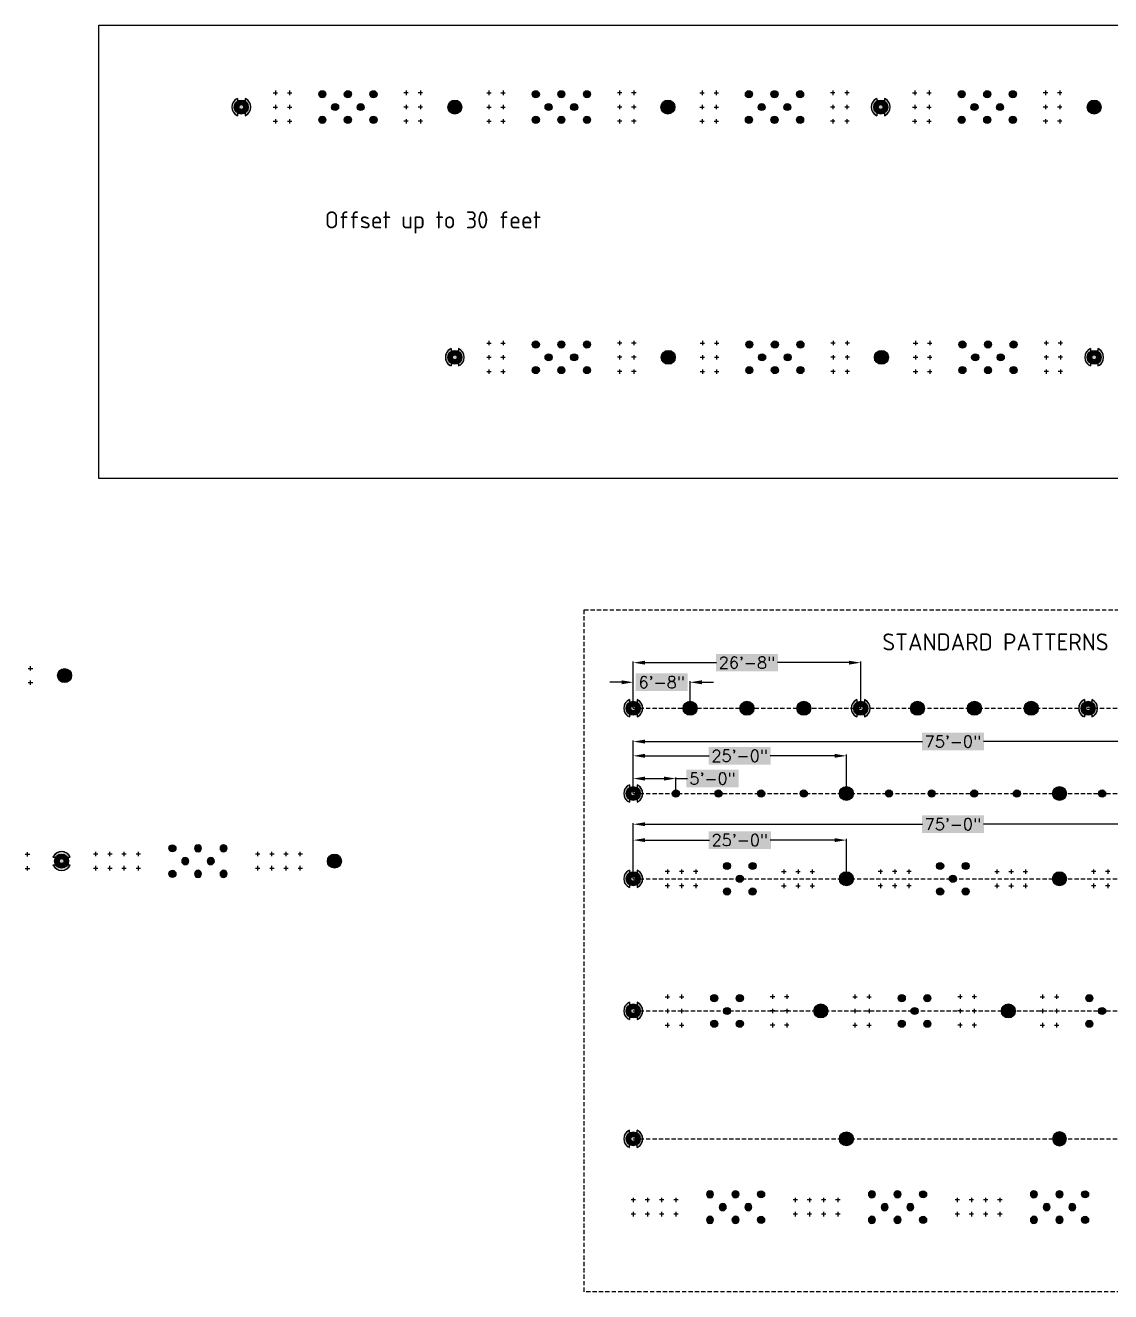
# Model space of a CAD drawing. Header units: feet. Extents: x -132 to 1786, y -308 to 228.
# Drawn here: x 76.4 to 203.7, y -307.9 to -159.4 of the extents above; entities that cross this region are included whole.
import ezdxf

# ---------------------------------------------------------------- set-up
doc = ezdxf.new("R2010")
doc.units = ezdxf.units.FT
doc.header["$MEASUREMENT"] = 0
doc.linetypes.add('DASHED', pattern=[0.75, 0.5, -0.25])
for name, color, linetype in [('Dim 1', 5, 'Continuous'), ('Product (Colored)', 250, 'Continuous'), ('Product (Red Only)', 1, 'Continuous')]:
    doc.layers.add(name, color=color, linetype=linetype)
doc.styles.add('ISO3098B', font='ISO3098B.SHX', dxfattribs={"height": 2})
doc.styles.add('Roman', font='romans')
doc.dimstyles.new('new style', dxfattribs={"dimscale": 2.75, "dimtxt": 0.5, "dimasz": 0.5, "dimexe": 0.05, "dimexo": 0.01, "dimgap": 0.05, "dimtad": 0, "dimdec": 0, "dimlfac": 12, "dimzin": 9, "dimdsep": 46, "dimlunit": 3, "dimtxsty": 'Roman', "dimcen": 0.09, "dimclrd": 5, "dimclre": 5, "dimclrt": 5, "dimadec": 0, "dimazin": 0, "dimtfac": 1, "dimtdec": 0, "dimtofl": 0, "dimtmove": 0, "dimatfit": 3, "dimfxl": 2.55, "dimtfill": 2, "dimtfillclr": 7, "dimtolj": 1, "dimtzin": 0, "dimlwd": -1, "dimlwe": -1, "dimarcsym": 0})

# ---------------------------------------------------------------- blocks, each defined once
blk = doc.blocks.new('12m GEPS')
at = {"layer": 'Product (Red Only)', "true_color": 0x000000}
h = blk.add_hatch(color=18, dxfattribs=at)
h.dxf.hatch_style = 1
h.paths.add_polyline_path([(-0.088, 0, 1), (0.088, 0, 1)])
h.paths.add_polyline_path([(0.135, 0.31), (0.135, 0.257), (0.135, 0.21, -0.255267), (0.25, 0, -0.255267), (0.135, -0.21), (0.135, -0.31, 0.654654)])
h.paths.add_polyline_path([(-0.135, 0.31, 0.654654), (-0.135, -0.31), (-0.135, -0.257), (-0.135, -0.21, -0.255267), (-0.25, 0, -0.255267), (-0.135, 0.21)])
at = {"layer": 'Product (Red Only)', "true_color": 0xf8991e}
h = blk.add_hatch(color=30, dxfattribs=at)
h.dxf.hatch_style = 1
edge = h.paths.add_edge_path()
edge.add_arc((0, 0), 0.0878, 0, 360)
edge = h.paths.add_edge_path()
edge.add_arc((0, 0), 0.25, 0, 180)
edge.add_arc((0, 0), 0.25, 180, 360)
at = {"layer": 'Product (Red Only)', "color": 18, "true_color": 0x000000}
for p, q in [((-0.135, 0.31), (-0.135, 0.21)), ((0.135, 0.31), (0.135, 0.257)), ((0.135, 0.31), (0.135, 0.21)), ((-0.135, -0.21), (-0.135, -0.31)), ((-0.135, -0.257), (-0.135, -0.31)), ((0.135, -0.21), (0.135, -0.31)), ((0.135, -0.257), (0.135, -0.31))]:
    blk.add_line(p, q, dxfattribs=at)
for radius in [0.25, 0.0878]:
    blk.add_circle((0, 0), radius, dxfattribs=at)
for start, end in [(113.5782, 246.4218), (121.3323, 238.6677), (293.5782, 66.4218), (301.3323, 58.6677)]:
    blk.add_arc((0, 0), 0.338, start, end, dxfattribs=at)
blk = doc.blocks.new('40 FOOT GEPS')
at = {"layer": 'Product (Red Only)', "color": 18, "true_color": 0x000000}
blk.add_circle((0, 0), 0.25, dxfattribs=at)
blk.add_blockref('12m GEPS', (0, 0), dxfattribs=at)
blk = doc.blocks.new('20 FOOT GEPS')
at = {"layer": 'Product (Red Only)'}
h = blk.add_hatch(color=3, dxfattribs=at)
h.dxf.hatch_style = 1
h.paths.add_polyline_path([(0.51, 0.65, 0.345381), (-0.51, 0.65), (0, 0.14)])
h.paths.add_polyline_path([(0.65, 0.51), (0.14, 0), (0.65, -0.51, 0.167827), (0.82, 0, 0.167827)])
h.paths.add_polyline_path([(0, -0.14), (-0.51, -0.65, 0.345381), (0.51, -0.65)])
h.paths.add_polyline_path([(-0.65, 0.51, 0.167827), (-0.82, 0, 0.167827), (-0.65, -0.51), (-0.14, 0)])
at = {"layer": 'Product (Red Only)', "true_color": 0x000000}
h = blk.add_hatch(color=18, dxfattribs=at)
h.dxf.hatch_style = 1
h.paths.add_polyline_path([(0.65, 0.51, 0.060218), (0.51, 0.65), (0, 0.14), (-0.51, 0.65, 0.060218), (-0.65, 0.51), (-0.14, 0), (-0.65, -0.51, 0.060218), (-0.51, -0.65), (0, -0.14), (0.51, -0.65, 0.060218), (0.65, -0.51), (0.14, 0)])
at = {"layer": 'Product (Red Only)', "color": 18, "true_color": 0x000000}
for p, q in [((-0.14, 0), (-0.65, 0.51)), ((0, 0.14), (-0.51, 0.65)), ((0, 0.14), (0.51, 0.65)), ((0.14, 0), (0.65, 0.51)), ((0.14, 0), (0.65, -0.51)), ((-0.14, 0), (-0.65, -0.51)), ((0, -0.14), (-0.51, -0.65)), ((0, -0.14), (0.51, -0.65))]:
    blk.add_line(p, q, dxfattribs=at)
blk.add_circle((0, 0), 0.82, dxfattribs=at)
blk = doc.blocks.new('3 m GEPS')
at = {"layer": 'Product (Red Only)', "true_color": 0xa1e7fc}
h = blk.add_hatch(color=141, dxfattribs=at)
h.dxf.hatch_style = 1
edge = h.paths.add_edge_path(flags=16)
edge.add_arc((0, 0), 0.0458, 0, 360)
edge = h.paths.add_edge_path()
edge.add_arc((0, 0), 0.125, 180, 360)
edge.add_arc((0, 0), 0.125, 0, 180)
at = {"layer": 'Product (Red Only)', "true_color": 0x000000}
h = blk.add_hatch(color=18, dxfattribs=at)
h.dxf.hatch_style = 1
edge = h.paths.add_edge_path()
edge.add_arc((0, 0), 0.0458, 0, 360)
at = {"layer": 'Product (Red Only)', "color": 18, "true_color": 0x000000}
for radius in [0.125, 0.0456]:
    blk.add_circle((0, 0), radius, dxfattribs=at)
blk = doc.blocks.new('1.5m GEPS')
at = {"layer": 'Product (Red Only)'}
h = blk.add_hatch(color=1, dxfattribs=at)
h.dxf.hatch_style = 1
h.paths.add_polyline_path([(-0.125, 0, 1), (0.125, 0, 1)])
at = {"layer": 'Product (Red Only)', "color": 18, "true_color": 0x000000}
blk.add_circle((0, 0), 0.125, dxfattribs=at)
blk = doc.blocks.new('Purple BSTR')
at = {"layer": 'Product (Colored)', "transparency": 33554687}
h = blk.add_hatch(color=200, dxfattribs=at)
h.dxf.hatch_style = 1
edge = h.paths.add_edge_path()
edge.add_arc((0, 0), 0.025, 0, 360)
at = {"layer": 'Product (Colored)', "color": 200}
for p, q in [((-0.025, 0), (-0.077, 0)), ((0.025, 0), (-0.025, 0)), ((0, 0.077), (0, 0.025)), ((0, 0.025), (0, -0.025)), ((0.077, 0), (0.025, 0)), ((0, -0.025), (0, -0.077))]:
    blk.add_line(p, q, dxfattribs=at)
blk = doc.blocks.new('BSTR Single')
at = {"transparency": 33554687}
h = blk.add_hatch(color=256, dxfattribs=at)
h.dxf.hatch_style = 1
edge = h.paths.add_edge_path()
edge.add_arc((0, 0), 0.025, 0, 360)
for p, q in [((-0.025, 0), (-0.077, 0)), ((0, 0.077), (0, 0.025)), ((0.077, 0), (0.025, 0)), ((0, -0.025), (0, -0.077))]:
    blk.add_line(p, q)
blk.add_blockref('Purple BSTR', (0, 0))
blk = doc.blocks.new('*U82')
at = {"layer": 'Product (Red Only)'}
for p in [(0, 0.25), (0.5, 0.25), (1, 0.25), (1.5, 0.25), (0, -0.25), (0.5, -0.25), (1, -0.25), (1.5, -0.25)]:
    blk.add_blockref('BSTR Single', p, dxfattribs=at)
blk = doc.blocks.new('*U83')
at = {"layer": 'Product (Red Only)'}
for p in [(0, 0.25), (0.5, 0.25), (1, 0.25), (1.5, 0.25), (0, -0.25), (0.5, -0.25), (1, -0.25), (1.5, -0.25)]:
    blk.add_blockref('BSTR Single', p, dxfattribs=at)
blk = doc.blocks.new('*U84')
at = {"layer": 'Product (Red Only)'}
for p in [(0, 0.25), (0.5, 0.25), (1, 0.25), (1.5, 0.25), (0, -0.25), (0.5, -0.25), (1, -0.25), (1.5, -0.25)]:
    blk.add_blockref('BSTR Single', p, dxfattribs=at)
blk = doc.blocks.new('*D114')
at = {"layer": 'Defpoints', "color": 0, "linetype": 'Continuous', "lineweight": 25, "transparency": 16777216}
for p in [(174.42, -234.14), (147.74, -239.49), (174.42, -239.49)]:
    blk.add_point(p, dxfattribs=at)
at = {"layer": 'Dim 1', "color": 5, "transparency": 16777216}
for p, q in [((147.74, -239.47), (147.74, -234)), ((149.12, -234.14), (157.51, -234.14)), ((173.05, -234.14), (164.66, -234.14)), ((174.42, -239.47), (174.42, -234))]:
    blk.add_line(p, q, dxfattribs=at)
at = {"layer": 'Dim 1', "color": 5, "linetype": 'Continuous', "lineweight": 25, "transparency": 16777216}
for points in [[(149.12, -233.91), (149.12, -234.37), (147.74, -234.14)], [(173.05, -233.91), (173.05, -234.37), (174.42, -234.14)]]:
    blk.add_solid(points, dxfattribs=at)
at = {"layer": 'Dim 1', "color": 5, "linetype": 'Continuous', "lineweight": 25, "transparency": 16777216, "insert": (161.08, -234.14), "char_height": 1.375, "attachment_point": 5, "style": 'Roman', "bg_fill": 1, "box_fill_scale": 1.25, "bg_fill_color": 7, "bg_fill_true_color": 16777215, "bg_fill_transparency": 0}
blk.add_mtext('\\A1;26\'-8"', dxfattribs=at)
blk = doc.blocks.new('*D115')
at = {"layer": 'Defpoints', "color": 0, "linetype": 'Continuous', "lineweight": 25, "transparency": 16777216}
for p in [(154.41, -236.44), (147.74, -239.49), (154.41, -239.49)]:
    blk.add_point(p, dxfattribs=at)
at = {"layer": 'Dim 1', "color": 5, "transparency": 16777216}
for p, q in [((146.37, -236.44), (144.99, -236.44)), ((147.74, -239.47), (147.74, -236.3)), ((154.41, -239.47), (154.41, -236.3)), ((155.79, -236.44), (157.16, -236.44))]:
    blk.add_line(p, q, dxfattribs=at)
at = {"layer": 'Dim 1', "color": 5, "linetype": 'Continuous', "lineweight": 25, "transparency": 16777216}
for points in [[(146.37, -236.21), (146.37, -236.67), (147.74, -236.44)], [(155.79, -236.21), (155.79, -236.67), (154.41, -236.44)]]:
    blk.add_solid(points, dxfattribs=at)
at = {"layer": 'Dim 1', "color": 5, "linetype": 'Continuous', "lineweight": 25, "transparency": 16777216, "insert": (151.08, -236.44), "char_height": 1.375, "attachment_point": 5, "style": 'Roman', "bg_fill": 1, "box_fill_scale": 1.25, "bg_fill_color": 7, "bg_fill_true_color": 16777215, "bg_fill_transparency": 0}
blk.add_mtext('\\A1;6\'-8"', dxfattribs=at)
blk = doc.blocks.new('*D116')
at = {"layer": 'Defpoints', "color": 0, "linetype": 'Continuous', "lineweight": 25, "transparency": 16777216}
for p in [(172.74, -245.07), (147.74, -249.49), (172.74, -249.49)]:
    blk.add_point(p, dxfattribs=at)
at = {"layer": 'Dim 1', "color": 5, "transparency": 16777216}
for p, q in [((147.74, -249.47), (147.74, -244.93)), ((149.12, -245.07), (156.64, -245.07)), ((171.37, -245.07), (163.79, -245.07)), ((172.74, -249.47), (172.74, -244.93))]:
    blk.add_line(p, q, dxfattribs=at)
at = {"layer": 'Dim 1', "color": 5, "linetype": 'Continuous', "lineweight": 25, "transparency": 16777216}
for points in [[(149.12, -244.84), (149.12, -245.3), (147.74, -245.07)], [(171.37, -244.84), (171.37, -245.3), (172.74, -245.07)]]:
    blk.add_solid(points, dxfattribs=at)
at = {"layer": 'Dim 1', "color": 5, "linetype": 'Continuous', "lineweight": 25, "transparency": 16777216, "insert": (160.22, -245.07), "char_height": 1.375, "attachment_point": 5, "style": 'Roman', "bg_fill": 1, "box_fill_scale": 1.25, "bg_fill_color": 7, "bg_fill_true_color": 16777215, "bg_fill_transparency": 0}
blk.add_mtext('\\A1;25\'-0"', dxfattribs=at)
blk = doc.blocks.new('*D117')
at = {"layer": 'Defpoints', "color": 0, "linetype": 'Continuous', "lineweight": 25, "transparency": 16777216}
for p in [(152.74, -247.74), (147.74, -249.49), (152.74, -249.49)]:
    blk.add_point(p, dxfattribs=at)
at = {"layer": 'Dim 1', "color": 5, "transparency": 16777216}
for p, q in [((147.74, -249.47), (147.74, -247.61)), ((149.12, -247.74), (151.37, -247.74)), ((152.74, -249.47), (152.74, -247.61)), ((152.74, -247.74), (154.12, -247.74))]:
    blk.add_line(p, q, dxfattribs=at)
at = {"layer": 'Dim 1', "color": 5, "linetype": 'Continuous', "lineweight": 25, "transparency": 16777216}
for points in [[(149.12, -247.51), (149.12, -247.97), (147.74, -247.74)], [(151.37, -247.51), (151.37, -247.97), (152.74, -247.74)]]:
    blk.add_solid(points, dxfattribs=at)
at = {"layer": 'Dim 1', "color": 5, "linetype": 'Continuous', "lineweight": 25, "transparency": 16777216, "insert": (157.04, -247.74), "char_height": 1.375, "attachment_point": 5, "style": 'Roman', "bg_fill": 1, "box_fill_scale": 1.25, "bg_fill_color": 7, "bg_fill_true_color": 16777215, "bg_fill_transparency": 0}
blk.add_mtext('\\A1;5\'-0"', dxfattribs=at)
blk = doc.blocks.new('*D118')
at = {"layer": 'Defpoints', "color": 0, "linetype": 'Continuous', "lineweight": 25, "transparency": 16777216}
for p in [(222.74, -243.4), (147.74, -249.49), (222.74, -249.49)]:
    blk.add_point(p, dxfattribs=at)
at = {"layer": 'Dim 1', "color": 5, "transparency": 16777216}
for p, q in [((147.74, -249.47), (147.74, -243.26)), ((149.12, -243.4), (181.67, -243.4)), ((221.37, -243.4), (188.82, -243.4)), ((222.74, -249.47), (222.74, -243.26))]:
    blk.add_line(p, q, dxfattribs=at)
at = {"layer": 'Dim 1', "color": 5, "linetype": 'Continuous', "lineweight": 25, "transparency": 16777216}
for points in [[(149.12, -243.17), (149.12, -243.63), (147.74, -243.4)], [(221.37, -243.17), (221.37, -243.63), (222.74, -243.4)]]:
    blk.add_solid(points, dxfattribs=at)
at = {"layer": 'Dim 1', "color": 5, "linetype": 'Continuous', "lineweight": 25, "transparency": 16777216, "insert": (185.24, -243.4), "char_height": 1.375, "attachment_point": 5, "style": 'Roman', "bg_fill": 1, "box_fill_scale": 1.25, "bg_fill_color": 7, "bg_fill_true_color": 16777215, "bg_fill_transparency": 0}
blk.add_mtext('\\A1;75\'-0"', dxfattribs=at)
blk = doc.blocks.new('*D119')
at = {"layer": 'Defpoints', "color": 0, "linetype": 'Continuous', "lineweight": 25, "transparency": 16777216}
for p in [(222.74, -253.1), (147.74, -259.49), (222.74, -259.49)]:
    blk.add_point(p, dxfattribs=at)
at = {"layer": 'Dim 1', "color": 5, "transparency": 16777216}
for p, q in [((147.74, -259.47), (147.74, -252.96)), ((149.12, -253.1), (181.67, -253.1)), ((221.37, -253.1), (188.82, -253.1)), ((222.74, -259.47), (222.74, -252.96))]:
    blk.add_line(p, q, dxfattribs=at)
at = {"layer": 'Dim 1', "color": 5, "linetype": 'Continuous', "lineweight": 25, "transparency": 16777216}
for points in [[(149.12, -252.87), (149.12, -253.32), (147.74, -253.1)], [(221.37, -252.87), (221.37, -253.32), (222.74, -253.1)]]:
    blk.add_solid(points, dxfattribs=at)
at = {"layer": 'Dim 1', "color": 5, "linetype": 'Continuous', "lineweight": 25, "transparency": 16777216, "insert": (185.24, -253.1), "char_height": 1.375, "attachment_point": 5, "style": 'Roman', "bg_fill": 1, "box_fill_scale": 1.25, "bg_fill_color": 7, "bg_fill_true_color": 16777215, "bg_fill_transparency": 0}
blk.add_mtext('\\A1;75\'-0"', dxfattribs=at)
blk = doc.blocks.new('*D120')
at = {"layer": 'Defpoints', "color": 0, "linetype": 'Continuous', "lineweight": 25, "transparency": 16777216}
for p in [(172.74, -254.96), (147.74, -259.49), (172.74, -259.49)]:
    blk.add_point(p, dxfattribs=at)
at = {"layer": 'Dim 1', "color": 5, "transparency": 16777216}
for p, q in [((147.74, -259.47), (147.74, -254.83)), ((149.12, -254.96), (156.67, -254.96)), ((171.37, -254.96), (163.82, -254.96)), ((172.74, -259.47), (172.74, -254.83))]:
    blk.add_line(p, q, dxfattribs=at)
at = {"layer": 'Dim 1', "color": 5, "linetype": 'Continuous', "lineweight": 25, "transparency": 16777216}
for points in [[(149.12, -254.73), (149.12, -255.19), (147.74, -254.96)], [(171.37, -254.73), (171.37, -255.19), (172.74, -254.96)]]:
    blk.add_solid(points, dxfattribs=at)
at = {"layer": 'Dim 1', "color": 5, "linetype": 'Continuous', "lineweight": 25, "transparency": 16777216, "insert": (160.24, -254.96), "char_height": 1.375, "attachment_point": 5, "style": 'Roman', "bg_fill": 1, "box_fill_scale": 1.25, "bg_fill_color": 7, "bg_fill_true_color": 16777215, "bg_fill_transparency": 0}
blk.add_mtext('\\A1;25\'-0"', dxfattribs=at)

msp = doc.modelspace()

# ---------------------------------------------------------------- linework, layer by layer
at = {"color": 1, "linetype": 'DASHED'}
for p, q in [((147.742, -239.493), (243.265, -239.493)), ((147.742, -249.493), (243.265, -249.493)), ((147.742, -259.493), (243.265, -259.493)), ((147.742, -275.006), (243.265, -275.006)), ((147.742, -290.016), (243.265, -290.016))]:
    msp.add_line(p, q, dxfattribs=at)
at = {"lineweight": 25}
msp.add_lwpolyline([(85.041, -159.359), (296.513, -159.359), (296.513, -212.529), (85.041, -212.529)], close=True, dxfattribs=at)
at = {"layer": 'Product (Red Only)', "color": 18, "linetype": 'DASHED', "true_color": 0x000000}
msp.add_lwpolyline([(141.983, -227.953), (250.715, -227.953), (250.715, -307.944), (141.983, -307.944)], close=True, dxfattribs=at)

# ---------------------------------------------------------------- block references
at = {"color": 18, "true_color": 0x000000, "xscale": 3.333333333333417, "yscale": 3.333333333333417, "zscale": 3.333333333333417}
for name, p in [('3 m GEPS', (152.742, -249.493)), ('3 m GEPS', (157.742, -249.493)), ('3 m GEPS', (162.742, -249.493)), ('3 m GEPS', (167.742, -249.493)), ('3 m GEPS', (177.742, -249.493)), ('3 m GEPS', (182.742, -249.493)), ('3 m GEPS', (187.742, -249.493)), ('3 m GEPS', (192.742, -249.493)), ('3 m GEPS', (202.742, -249.493)), ('1.5m GEPS', (158.742, -257.993)), ('1.5m GEPS', (161.742, -257.993)), ('1.5m GEPS', (183.742, -257.993)), ('1.5m GEPS', (186.742, -257.993)), ('3 m GEPS', (160.242, -259.493)), ('3 m GEPS', (185.242, -259.493)), ('1.5m GEPS', (158.742, -260.993)), ('1.5m GEPS', (161.742, -260.993)), ('1.5m GEPS', (183.742, -260.993)), ('1.5m GEPS', (186.742, -260.993)), ('1.5m GEPS', (157.242, -273.506)), ('1.5m GEPS', (160.242, -273.506)), ('1.5m GEPS', (179.242, -273.506)), ('1.5m GEPS', (182.242, -273.506)), ('1.5m GEPS', (201.242, -273.506)), ('3 m GEPS', (158.742, -275.006)), ('3 m GEPS', (180.742, -275.006)), ('3 m GEPS', (202.742, -275.006)), ('1.5m GEPS', (157.242, -276.506)), ('1.5m GEPS', (160.242, -276.506)), ('1.5m GEPS', (179.242, -276.506)), ('1.5m GEPS', (182.242, -276.506)), ('1.5m GEPS', (201.242, -276.506)), ('1.5m GEPS', (162.742, -296.516)), ('1.5m GEPS', (181.742, -296.516)), ('1.5m GEPS', (200.742, -296.516)), ('1.5m GEPS', (162.742, -299.516)), ('1.5m GEPS', (181.742, -299.516)), ('1.5m GEPS', (200.742, -299.516))]:
    msp.add_blockref(name, p, dxfattribs=at)
at = {"color": 18, "true_color": 0x000000}
for name, p, xscale, yscale, zscale, rotation in [('1.5m GEPS', (93.69, -255.919), 3.333333333333485, 3.333333333333485, 3.333333333333485, 180), ('1.5m GEPS', (96.69, -255.919), -3.333333333333485, 3.333333333333485, 3.333333333333417, 180), ('1.5m GEPS', (99.69, -255.919), -3.333333333333485, 3.333333333333485, 3.333333333333417, 180), ('3 m GEPS', (95.19, -257.419), -3.333333333333485, 3.333333333333485, 3.333333333333417, 180), ('3 m GEPS', (98.19, -257.419), -3.333333333333485, 3.333333333333485, 3.333333333333417, 180), ('1.5m GEPS', (93.69, -258.919), 3.333333333333485, 3.333333333333485, 3.333333333333485, 180), ('1.5m GEPS', (96.69, -258.919), -3.333333333333485, 3.333333333333485, 3.333333333333417, 180), ('1.5m GEPS', (99.69, -258.919), -3.333333333333485, 3.333333333333485, 3.333333333333417, 180), ('1.5m GEPS', (156.742, -296.516), -3.333333333333417, 3.333333333333417, 3.333333333333417, 359.9999999999966), ('1.5m GEPS', (159.742, -296.516), -3.333333333333417, 3.333333333333417, 3.333333333333417, 359.9999999999966), ('1.5m GEPS', (175.742, -296.516), -3.333333333333417, 3.333333333333417, 3.333333333333417, 359.9999999999966), ('1.5m GEPS', (178.742, -296.516), -3.333333333333417, 3.333333333333417, 3.333333333333417, 359.9999999999966), ('1.5m GEPS', (194.742, -296.516), -3.333333333333417, 3.333333333333417, 3.333333333333417, 359.9999999999966), ('1.5m GEPS', (197.742, -296.516), -3.333333333333417, 3.333333333333417, 3.333333333333417, 359.9999999999966), ('3 m GEPS', (158.242, -298.016), -3.333333333333417, 3.333333333333417, 3.333333333333417, 359.9999999999966), ('3 m GEPS', (161.242, -298.016), -3.333333333333417, 3.333333333333417, 3.333333333333417, 359.9999999999966), ('3 m GEPS', (177.242, -298.016), -3.333333333333417, 3.333333333333417, 3.333333333333417, 359.9999999999966), ('3 m GEPS', (180.242, -298.016), -3.333333333333417, 3.333333333333417, 3.333333333333417, 359.9999999999966), ('3 m GEPS', (196.242, -298.016), -3.333333333333417, 3.333333333333417, 3.333333333333417, 359.9999999999966), ('3 m GEPS', (199.242, -298.016), -3.333333333333417, 3.333333333333417, 3.333333333333417, 359.9999999999966), ('1.5m GEPS', (156.742, -299.516), -3.333333333333417, 3.333333333333417, 3.333333333333417, 359.9999999999966), ('1.5m GEPS', (159.742, -299.516), -3.333333333333417, 3.333333333333417, 3.333333333333417, 359.9999999999966), ('1.5m GEPS', (175.742, -299.516), -3.333333333333417, 3.333333333333417, 3.333333333333417, 359.9999999999966), ('1.5m GEPS', (178.742, -299.516), -3.333333333333417, 3.333333333333417, 3.333333333333417, 359.9999999999966), ('1.5m GEPS', (194.742, -299.516), -3.333333333333417, 3.333333333333417, 3.333333333333417, 359.9999999999966), ('1.5m GEPS', (197.742, -299.516), -3.333333333333417, 3.333333333333417, 3.333333333333417, 359.9999999999966)]:
    msp.add_blockref(name, p, dxfattribs=dict(at, xscale=xscale, yscale=yscale, zscale=zscale, rotation=rotation))
at = {"layer": 'Product (Red Only)'}
for p, xscale, yscale, zscale, rotation in [((105.769, -167.282), 3.333334000000008, 3.333334000000008, 3.333334000000008, 90.00000000002736), ((107.436, -167.282), 3.333334000000008, 3.333334000000008, 3.333334000000008, 90.00000000002736), ((121.103, -167.282), -3.333334000000008, 3.333334000000008, 3.333334, 270.0000000000274), ((122.769, -167.282), -3.333334000000008, 3.333334000000008, 3.333334, 270.0000000000274), ((130.812, -167.282), 3.333334000000008, 3.333334000000008, 3.333334000000008, 90.00000000002736), ((132.478, -167.282), 3.333334000000008, 3.333334000000008, 3.333334000000008, 90.00000000002736), ((146.145, -167.282), -3.333334000000008, 3.333334000000008, 3.333334, 270.0000000000274), ((147.812, -167.282), -3.333334000000008, 3.333334000000008, 3.333334, 270.0000000000274), ((155.812, -167.282), 3.333334000000008, 3.333334000000008, 3.333334000000008, 90.00000000002736), ((157.478, -167.282), 3.333334000000008, 3.333334000000008, 3.333334000000008, 90.00000000002736), ((171.145, -167.282), -3.333334000000008, 3.333334000000008, 3.333334, 270.0000000000274), ((172.812, -167.282), -3.333334000000008, 3.333334000000008, 3.333334, 270.0000000000274), ((180.769, -167.282), 3.333334000000008, 3.333334000000008, 3.333334000000008, 90.00000000002736), ((182.436, -167.282), 3.333334000000008, 3.333334000000008, 3.333334000000008, 90.00000000002736), ((196.103, -167.282), -3.333334000000008, 3.333334000000008, 3.333334, 270.0000000000274), ((197.769, -167.282), -3.333334000000008, 3.333334000000008, 3.333334, 270.0000000000274), ((105.769, -168.949), 3.333334000000008, 3.333334000000008, 3.333334000000008, 90.00000000002736), ((107.436, -168.949), 3.333334000000008, 3.333334000000008, 3.333334000000008, 90.00000000002736), ((121.103, -168.949), -3.333334000000008, 3.333334000000008, 3.333334, 270.0000000000274), ((122.769, -168.949), -3.333334000000008, 3.333334000000008, 3.333334, 270.0000000000274), ((130.812, -168.949), 3.333334000000008, 3.333334000000008, 3.333334000000008, 90.00000000002736), ((132.478, -168.949), 3.333334000000008, 3.333334000000008, 3.333334000000008, 90.00000000002736), ((146.145, -168.949), -3.333334000000008, 3.333334000000008, 3.333334, 270.0000000000274), ((147.812, -168.949), -3.333334000000008, 3.333334000000008, 3.333334, 270.0000000000274), ((155.812, -168.949), 3.333334000000008, 3.333334000000008, 3.333334000000008, 90.00000000002736), ((157.478, -168.949), 3.333334000000008, 3.333334000000008, 3.333334000000008, 90.00000000002736), ((171.145, -168.949), -3.333334000000008, 3.333334000000008, 3.333334, 270.0000000000274), ((172.812, -168.949), -3.333334000000008, 3.333334000000008, 3.333334, 270.0000000000274), ((180.769, -168.949), 3.333334000000008, 3.333334000000008, 3.333334000000008, 90.00000000002736), ((182.436, -168.949), 3.333334000000008, 3.333334000000008, 3.333334000000008, 90.00000000002736), ((196.103, -168.949), -3.333334000000008, 3.333334000000008, 3.333334, 270.0000000000274), ((197.769, -168.949), -3.333334000000008, 3.333334000000008, 3.333334, 270.0000000000274), ((105.769, -170.616), 3.333334000000008, 3.333334000000008, 3.333334000000008, 90.00000000002736), ((107.436, -170.616), 3.333334000000008, 3.333334000000008, 3.333334000000008, 90.00000000002736), ((121.103, -170.616), -3.333334000000008, 3.333334000000008, 3.333334, 270.0000000000274), ((122.769, -170.616), -3.333334000000008, 3.333334000000008, 3.333334, 270.0000000000274), ((130.812, -170.616), 3.333334000000008, 3.333334000000008, 3.333334000000008, 90.00000000002736), ((132.478, -170.616), 3.333334000000008, 3.333334000000008, 3.333334000000008, 90.00000000002736), ((146.145, -170.616), -3.333334000000008, 3.333334000000008, 3.333334, 270.0000000000274), ((147.812, -170.616), -3.333334000000008, 3.333334000000008, 3.333334, 270.0000000000274), ((155.812, -170.616), 3.333334000000008, 3.333334000000008, 3.333334000000008, 90.00000000002736), ((157.478, -170.616), 3.333334000000008, 3.333334000000008, 3.333334000000008, 90.00000000002736), ((171.145, -170.616), -3.333334000000008, 3.333334000000008, 3.333334, 270.0000000000274), ((172.812, -170.616), -3.333334000000008, 3.333334000000008, 3.333334, 270.0000000000274), ((180.769, -170.616), 3.333334000000008, 3.333334000000008, 3.333334000000008, 90.00000000002736), ((182.436, -170.616), 3.333334000000008, 3.333334000000008, 3.333334000000008, 90.00000000002736), ((196.103, -170.616), -3.333334000000008, 3.333334000000008, 3.333334, 270.0000000000274), ((197.769, -170.616), -3.333334000000008, 3.333334000000008, 3.333334, 270.0000000000274), ((130.812, -196.647), 3.333334000000008, 3.333334000000008, 3.333334000000008, 90.00000000002736), ((132.478, -196.647), 3.333334000000008, 3.333334000000008, 3.333334000000008, 90.00000000002736), ((146.145, -196.647), -3.333334000000008, 3.333334000000008, 3.333334, 270.0000000000274), ((147.812, -196.647), -3.333334000000008, 3.333334000000008, 3.333334, 270.0000000000274), ((155.854, -196.647), 3.333334000000008, 3.333334000000008, 3.333334000000008, 90.00000000002736), ((157.521, -196.647), 3.333334000000008, 3.333334000000008, 3.333334000000008, 90.00000000002736), ((171.187, -196.647), -3.333334000000008, 3.333334000000008, 3.333334, 270.0000000000274), ((172.854, -196.647), -3.333334000000008, 3.333334000000008, 3.333334, 270.0000000000274), ((180.854, -196.647), 3.333334000000008, 3.333334000000008, 3.333334000000008, 90.00000000002736), ((182.521, -196.647), 3.333334000000008, 3.333334000000008, 3.333334000000008, 90.00000000002736), ((196.187, -196.647), -3.333334000000008, 3.333334000000008, 3.333334, 270.0000000000274), ((197.854, -196.647), -3.333334000000008, 3.333334000000008, 3.333334, 270.0000000000274), ((130.812, -198.314), 3.333334000000008, 3.333334000000008, 3.333334000000008, 90.00000000002736), ((132.478, -198.314), 3.333334000000008, 3.333334000000008, 3.333334000000008, 90.00000000002736), ((146.145, -198.314), -3.333334000000008, 3.333334000000008, 3.333334, 270.0000000000274), ((147.812, -198.314), -3.333334000000008, 3.333334000000008, 3.333334, 270.0000000000274), ((155.854, -198.314), 3.333334000000008, 3.333334000000008, 3.333334000000008, 90.00000000002736), ((157.521, -198.314), 3.333334000000008, 3.333334000000008, 3.333334000000008, 90.00000000002736), ((171.187, -198.314), -3.333334000000008, 3.333334000000008, 3.333334, 270.0000000000274), ((172.854, -198.314), -3.333334000000008, 3.333334000000008, 3.333334, 270.0000000000274), ((180.854, -198.314), 3.333334000000008, 3.333334000000008, 3.333334000000008, 90.00000000002736), ((182.521, -198.314), 3.333334000000008, 3.333334000000008, 3.333334000000008, 90.00000000002736), ((196.187, -198.314), -3.333334000000008, 3.333334000000008, 3.333334, 270.0000000000274), ((197.854, -198.314), -3.333334000000008, 3.333334000000008, 3.333334, 270.0000000000274), ((130.812, -199.981), 3.333334000000008, 3.333334000000008, 3.333334000000008, 90.00000000002736), ((132.478, -199.981), 3.333334000000008, 3.333334000000008, 3.333334000000008, 90.00000000002736), ((146.145, -199.981), -3.333334000000008, 3.333334000000008, 3.333334, 270.0000000000274), ((147.812, -199.981), -3.333334000000008, 3.333334000000008, 3.333334, 270.0000000000274), ((155.854, -199.981), 3.333334000000008, 3.333334000000008, 3.333334000000008, 90.00000000002736), ((157.521, -199.981), 3.333334000000008, 3.333334000000008, 3.333334000000008, 90.00000000002736), ((171.187, -199.981), -3.333334000000008, 3.333334000000008, 3.333334, 270.0000000000274), ((172.854, -199.981), -3.333334000000008, 3.333334000000008, 3.333334, 270.0000000000274), ((180.854, -199.981), 3.333334000000008, 3.333334000000008, 3.333334000000008, 90.00000000002736), ((182.521, -199.981), 3.333334000000008, 3.333334000000008, 3.333334000000008, 90.00000000002736), ((196.187, -199.981), -3.333334000000008, 3.333334000000008, 3.333334, 270.0000000000274), ((197.854, -199.981), -3.333334000000008, 3.333334000000008, 3.333334, 270.0000000000274), ((77.04, -234.82), 3.333334000000036, 3.333334000000036, 3.333334000000036, 180), ((77.04, -236.487), 3.333334000000036, 3.333334000000036, 3.333334000000036, 180), ((76.69, -256.614), 3.333334000000036, 3.333334000000036, 3.333334000000036, 180), ((84.69, -256.586), 3.333334000000036, 3.333334000000036, 3.333334000000036, 180), ((86.357, -256.586), 3.333334000000036, 3.333334000000036, 3.333334000000036, 180), ((88.024, -256.586), 3.333334000000036, 3.333334000000036, 3.333334000000036, 180), ((89.69, -256.586), 3.333334000000036, 3.333334000000036, 3.333334000000036, 180), ((103.69, -256.586), 3.333334000000036, 3.333334000000036, 3.333334000000036, 180), ((105.357, -256.586), 3.333334000000036, 3.333334000000036, 3.333334000000036, 180), ((107.024, -256.586), 3.333334000000036, 3.333334000000036, 3.333334000000036, 180), ((108.69, -256.586), 3.333334000000036, 3.333334000000036, 3.333334000000036, 180), ((76.69, -258.28), 3.333334000000036, 3.333334000000036, 3.333334000000036, 180), ((84.69, -258.253), 3.333334000000036, 3.333334000000036, 3.333334000000036, 180), ((86.357, -258.253), 3.333334000000036, 3.333334000000036, 3.333334000000036, 180), ((88.024, -258.253), 3.333334000000036, 3.333334000000036, 3.333334000000036, 180), ((89.69, -258.253), 3.333334000000036, 3.333334000000036, 3.333334000000036, 180), ((103.69, -258.253), 3.333334000000036, 3.333334000000036, 3.333334000000036, 180), ((105.357, -258.253), 3.333334000000036, 3.333334000000036, 3.333334000000036, 180), ((107.024, -258.253), 3.333334000000036, 3.333334000000036, 3.333334000000036, 180), ((108.69, -258.253), 3.333334000000036, 3.333334000000036, 3.333334000000036, 180), ((151.742, -273.339), 3.333334, 3.333334, 3.333334, 90), ((153.409, -273.339), 3.333334, 3.333334, 3.333334, 90), ((164.076, -273.339), -3.333334, 3.333334, 3.333334, 270), ((165.742, -273.339), -3.333334, 3.333334, 3.333334, 270), ((173.742, -273.339), 3.333334, 3.333334, 3.333334, 90), ((175.409, -273.339), 3.333334, 3.333334, 3.333334, 90), ((186.076, -273.339), -3.333334, 3.333334, 3.333334, 270), ((187.742, -273.339), -3.333334, 3.333334, 3.333334, 270), ((195.742, -273.339), 3.333334, 3.333334, 3.333334, 90), ((197.409, -273.339), 3.333334, 3.333334, 3.333334, 90), ((151.742, -275.006), 3.333334, 3.333334, 3.333334, 90), ((153.409, -275.006), 3.333334, 3.333334, 3.333334, 90), ((164.076, -275.006), -3.333334, 3.333334, 3.333334, 270), ((165.742, -275.006), -3.333334, 3.333334, 3.333334, 270), ((173.742, -275.006), 3.333334, 3.333334, 3.333334, 90), ((175.409, -275.006), 3.333334, 3.333334, 3.333334, 90), ((186.076, -275.006), -3.333334, 3.333334, 3.333334, 270), ((187.742, -275.006), -3.333334, 3.333334, 3.333334, 270), ((195.742, -275.006), 3.333334, 3.333334, 3.333334, 90), ((197.409, -275.006), 3.333334, 3.333334, 3.333334, 90), ((151.742, -276.672), 3.333334, 3.333334, 3.333334, 90), ((153.409, -276.672), 3.333334, 3.333334, 3.333334, 90), ((164.076, -276.672), -3.333334, 3.333334, 3.333334, 270), ((165.742, -276.672), -3.333334, 3.333334, 3.333334, 270), ((173.742, -276.672), 3.333334, 3.333334, 3.333334, 90), ((175.409, -276.672), 3.333334, 3.333334, 3.333334, 90), ((186.076, -276.672), -3.333334, 3.333334, 3.333334, 270), ((187.742, -276.672), -3.333334, 3.333334, 3.333334, 270), ((195.742, -276.672), 3.333334, 3.333334, 3.333334, 90), ((197.409, -276.672), 3.333334, 3.333334, 3.333334, 90)]:
    msp.add_blockref('BSTR Single', p, dxfattribs=dict(at, xscale=xscale, yscale=yscale, zscale=zscale, rotation=rotation))
at = {"layer": 'Product (Red Only)', "color": 18, "true_color": 0x000000}
for name, p, xscale, yscale, zscale in [('1.5m GEPS', (111.269, -167.449), 3.333333333333485, 3.333333333333485, 3.333333333333485), ('1.5m GEPS', (114.269, -167.449), 3.333333333333485, 3.333333333333485, 3.333333333333485), ('1.5m GEPS', (117.269, -167.449), 3.333333333333485, 3.333333333333485, 3.333333333333485), ('1.5m GEPS', (136.312, -167.449), 3.333333333333485, 3.333333333333485, 3.333333333333485), ('1.5m GEPS', (139.312, -167.449), 3.333333333333485, 3.333333333333485, 3.333333333333485), ('1.5m GEPS', (142.312, -167.449), 3.333333333333485, 3.333333333333485, 3.333333333333485), ('1.5m GEPS', (161.312, -167.449), 3.333333333333485, 3.333333333333485, 3.333333333333485), ('1.5m GEPS', (164.312, -167.449), 3.333333333333485, 3.333333333333485, 3.333333333333485), ('1.5m GEPS', (167.312, -167.449), 3.333333333333485, 3.333333333333485, 3.333333333333485), ('1.5m GEPS', (186.269, -167.449), 3.333333333333485, 3.333333333333485, 3.333333333333485), ('1.5m GEPS', (189.269, -167.449), 3.333333333333485, 3.333333333333485, 3.333333333333485), ('1.5m GEPS', (192.269, -167.449), 3.333333333333485, 3.333333333333485, 3.333333333333485), ('3 m GEPS', (112.769, -168.949), 3.333333333333485, 3.333333333333485, 3.333333333333485), ('3 m GEPS', (115.769, -168.949), 3.333333333333485, 3.333333333333485, 3.333333333333485), ('3 m GEPS', (137.812, -168.949), 3.333333333333485, 3.333333333333485, 3.333333333333485), ('3 m GEPS', (140.812, -168.949), 3.333333333333485, 3.333333333333485, 3.333333333333485), ('3 m GEPS', (162.812, -168.949), 3.333333333333485, 3.333333333333485, 3.333333333333485), ('3 m GEPS', (165.812, -168.949), 3.333333333333485, 3.333333333333485, 3.333333333333485), ('3 m GEPS', (187.769, -168.949), 3.333333333333485, 3.333333333333485, 3.333333333333485), ('3 m GEPS', (190.769, -168.949), 3.333333333333485, 3.333333333333485, 3.333333333333485), ('1.5m GEPS', (111.269, -170.449), 3.333333333333485, 3.333333333333485, 3.333333333333485), ('1.5m GEPS', (114.269, -170.449), 3.333333333333485, 3.333333333333485, 3.333333333333485), ('1.5m GEPS', (117.269, -170.449), 3.333333333333485, 3.333333333333485, 3.333333333333485), ('1.5m GEPS', (136.312, -170.449), 3.333333333333485, 3.333333333333485, 3.333333333333485), ('1.5m GEPS', (139.312, -170.449), 3.333333333333485, 3.333333333333485, 3.333333333333485), ('1.5m GEPS', (142.312, -170.449), 3.333333333333485, 3.333333333333485, 3.333333333333485), ('1.5m GEPS', (161.312, -170.449), 3.333333333333485, 3.333333333333485, 3.333333333333485), ('1.5m GEPS', (164.312, -170.449), 3.333333333333485, 3.333333333333485, 3.333333333333485), ('1.5m GEPS', (167.312, -170.449), 3.333333333333485, 3.333333333333485, 3.333333333333485), ('1.5m GEPS', (186.269, -170.449), 3.333333333333485, 3.333333333333485, 3.333333333333485), ('1.5m GEPS', (189.269, -170.449), 3.333333333333485, 3.333333333333485, 3.333333333333485), ('1.5m GEPS', (192.269, -170.449), 3.333333333333485, 3.333333333333485, 3.333333333333485), ('1.5m GEPS', (136.312, -196.814), 3.333333333333485, 3.333333333333485, 3.333333333333485), ('1.5m GEPS', (139.312, -196.814), 3.333333333333485, 3.333333333333485, 3.333333333333485), ('1.5m GEPS', (142.312, -196.814), 3.333333333333485, 3.333333333333485, 3.333333333333485), ('1.5m GEPS', (161.354, -196.814), 3.333333333333485, 3.333333333333485, 3.333333333333485), ('1.5m GEPS', (164.354, -196.814), 3.333333333333485, 3.333333333333485, 3.333333333333485), ('1.5m GEPS', (167.354, -196.814), 3.333333333333485, 3.333333333333485, 3.333333333333485), ('1.5m GEPS', (186.354, -196.814), 3.333333333333485, 3.333333333333485, 3.333333333333485), ('1.5m GEPS', (189.354, -196.814), 3.333333333333485, 3.333333333333485, 3.333333333333485), ('1.5m GEPS', (192.354, -196.814), 3.333333333333485, 3.333333333333485, 3.333333333333485), ('3 m GEPS', (137.812, -198.314), 3.333333333333485, 3.333333333333485, 3.333333333333485), ('3 m GEPS', (140.812, -198.314), 3.333333333333485, 3.333333333333485, 3.333333333333485), ('3 m GEPS', (162.854, -198.314), 3.333333333333485, 3.333333333333485, 3.333333333333485), ('3 m GEPS', (165.854, -198.314), 3.333333333333485, 3.333333333333485, 3.333333333333485), ('3 m GEPS', (187.854, -198.314), 3.333333333333485, 3.333333333333485, 3.333333333333485), ('3 m GEPS', (190.854, -198.314), 3.333333333333485, 3.333333333333485, 3.333333333333485), ('1.5m GEPS', (136.312, -199.814), 3.333333333333485, 3.333333333333485, 3.333333333333485), ('1.5m GEPS', (139.312, -199.814), 3.333333333333485, 3.333333333333485, 3.333333333333485), ('1.5m GEPS', (142.312, -199.814), 3.333333333333485, 3.333333333333485, 3.333333333333485), ('1.5m GEPS', (161.354, -199.814), 3.333333333333485, 3.333333333333485, 3.333333333333485), ('1.5m GEPS', (164.354, -199.814), 3.333333333333485, 3.333333333333485, 3.333333333333485), ('1.5m GEPS', (167.354, -199.814), 3.333333333333485, 3.333333333333485, 3.333333333333485), ('1.5m GEPS', (186.354, -199.814), 3.333333333333485, 3.333333333333485, 3.333333333333485), ('1.5m GEPS', (189.354, -199.814), 3.333333333333485, 3.333333333333485, 3.333333333333485), ('1.5m GEPS', (192.354, -199.814), 3.333333333333485, 3.333333333333485, 3.333333333333485), ('*U82', (147.742, -298.016), 3.333334, 3.333334, 3.333334), ('*U83', (166.742, -298.016), 3.333334, 3.333334, 3.333334), ('*U84', (185.742, -298.016), 3.333334, 3.333334, 3.333334)]:
    msp.add_blockref(name, p, dxfattribs=dict(at, xscale=xscale, yscale=yscale, zscale=zscale))
at = {"layer": 'Product (Red Only)'}
for name, p, xscale, yscale, zscale in [('40 FOOT GEPS', (101.769, -168.949), 3.280799999999999, 3.280799999999999, 3.280799999999999), ('40 FOOT GEPS', (176.769, -168.949), 3.280799999999999, 3.280799999999999, 3.280799999999999), ('40 FOOT GEPS', (126.812, -198.314), 3.280799999999999, 3.280799999999999, 3.280799999999999), ('40 FOOT GEPS', (201.812, -198.314), 3.280799999999999, 3.280799999999999, 3.280799999999999), ('40 FOOT GEPS', (147.742, -239.493), 3.280799999999983, 3.280799999999983, 3.280799999999983), ('40 FOOT GEPS', (174.422, -239.493), 3.280799999999983, 3.280799999999983, 3.280799999999983), ('40 FOOT GEPS', (201.102, -239.493), 3.280799999999983, 3.280799999999983, 3.280799999999983), ('40 FOOT GEPS', (147.742, -249.493), 3.280799999999983, 3.280799999999983, 3.280799999999983), ('40 FOOT GEPS', (147.742, -259.493), 3.280799999999983, 3.280799999999983, 3.280799999999983), ('BSTR Single', (151.742, -258.66), 3.333334, 3.333334, 3.333334), ('BSTR Single', (153.409, -258.66), 3.333334, 3.333334, 3.333334), ('BSTR Single', (155.076, -258.66), 3.333334, 3.333334, 3.333334), ('BSTR Single', (165.409, -258.66), -3.333334, 3.333334, 3.333334), ('BSTR Single', (167.076, -258.66), -3.333334, 3.333334, 3.333334), ('BSTR Single', (168.742, -258.66), -3.333334, 3.333334, 3.333334), ('BSTR Single', (176.742, -258.66), 3.333334, 3.333334, 3.333334), ('BSTR Single', (178.409, -258.66), 3.333334, 3.333334, 3.333334), ('BSTR Single', (180.076, -258.66), 3.333334, 3.333334, 3.333334), ('BSTR Single', (190.409, -258.66), -3.333334, 3.333334, 3.333334), ('BSTR Single', (192.076, -258.66), -3.333334, 3.333334, 3.333334), ('BSTR Single', (193.742, -258.66), -3.333334, 3.333334, 3.333334), ('BSTR Single', (201.742, -258.66), 3.333334, 3.333334, 3.333334), ('BSTR Single', (203.409, -258.66), 3.333334, 3.333334, 3.333334), ('BSTR Single', (151.742, -260.326), 3.333334, 3.333334, 3.333334), ('BSTR Single', (153.409, -260.326), 3.333334, 3.333334, 3.333334), ('BSTR Single', (155.076, -260.326), 3.333334, 3.333334, 3.333334), ('BSTR Single', (165.409, -260.326), -3.333334, 3.333334, 3.333334), ('BSTR Single', (167.076, -260.326), -3.333334, 3.333334, 3.333334), ('BSTR Single', (168.742, -260.326), -3.333334, 3.333334, 3.333334), ('BSTR Single', (176.742, -260.326), 3.333334, 3.333334, 3.333334), ('BSTR Single', (178.409, -260.326), 3.333334, 3.333334, 3.333334), ('BSTR Single', (180.076, -260.326), 3.333334, 3.333334, 3.333334), ('BSTR Single', (190.409, -260.326), -3.333334, 3.333334, 3.333334), ('BSTR Single', (192.076, -260.326), -3.333334, 3.333334, 3.333334), ('BSTR Single', (193.742, -260.326), -3.333334, 3.333334, 3.333334), ('BSTR Single', (201.742, -260.326), 3.333334, 3.333334, 3.333334), ('BSTR Single', (203.409, -260.326), 3.333334, 3.333334, 3.333334), ('40 FOOT GEPS', (147.742, -275.006), 3.280799999999983, 3.280799999999983, 3.280799999999983)]:
    msp.add_blockref(name, p, dxfattribs=dict(at, xscale=xscale, yscale=yscale, zscale=zscale))
for p in [(126.812, -168.949), (151.812, -168.949), (201.812, -168.949), (151.854, -198.314), (176.854, -198.314), (154.412, -239.493), (161.082, -239.493), (167.752, -239.493), (181.092, -239.493), (187.762, -239.493), (194.432, -239.493), (172.742, -249.493), (197.742, -249.493), (172.742, -259.493), (197.742, -259.493), (169.742, -275.006), (191.742, -275.006)]:
    msp.add_blockref('20 FOOT GEPS', p, dxfattribs=at)
at = {"layer": 'Product (Red Only)', "color": 18, "true_color": 0x000000}
for p, rotation in [((81.04, -235.654), 89.99999999999349), ((112.69, -257.419), 89.99999999999349), ((172.742, -290.016), 179.9999999999976)]:
    msp.add_blockref('20 FOOT GEPS', p, dxfattribs=dict(at, rotation=rotation))
for p, xscale, yscale, zscale, rotation in [((80.69, -257.419), 3.280799999999999, 3.280799999999999, 3.280799999999999, 89.99999999999801), ((147.742, -290.016), 3.280799999999983, 3.280799999999983, 3.280799999999983, 179.9999999999976)]:
    msp.add_blockref('40 FOOT GEPS', p, dxfattribs=dict(at, xscale=xscale, yscale=yscale, zscale=zscale, rotation=rotation))
at = {"layer": 'Product (Red Only)', "color": 18, "true_color": 0x000000, "xscale": -1}
msp.add_blockref('20 FOOT GEPS', (197.742, -290.016), dxfattribs=at)

# ---------------------------------------------------------------- texts
at = {"lineweight": 25, "insert": (111.562, -181.185), "char_height": 2, "width": 144.4725, "attachment_point": 1, "style": 'ISO3098B'}
msp.add_mtext('Offset up to 30 feet', dxfattribs=at)
at = {"layer": 'Product (Red Only)', "color": 1, "linetype": 'DASHED', "insert": (176.963, -230.713), "char_height": 2, "attachment_point": 1, "style": 'ISO3098B'}
msp.add_mtext_dynamic_manual_height_columns('STANDARD PATTERNS', width=37.50454, gutter_width=10, heights=[0], dxfattribs=at)

# ---------------------------------------------------------------- dimensions: what is measured, and where the dimension line sits
at = {"layer": 'Dim 1', "color": 5, "linetype": 'Continuous', "lineweight": 25}
for base, p1, p2, picture, middle in [((174.422, -234.141), (147.742, -239.493), (174.422, -239.493), '*D114', (161.082, -234.141)), ((154.412, -236.437), (147.742, -239.493), (154.412, -239.493), '*D115', (151.077, -236.437)), ((222.742, -243.4), (147.742, -249.493), (222.742, -249.493), '*D118', (185.242, -243.4)), ((152.742, -247.743), (147.742, -249.493), (152.742, -249.493), '*D117', (157.038, -247.743)), ((222.742, -253.096), (147.742, -259.493), (222.742, -259.493), '*D119', (185.242, -253.096)), ((172.742, -254.964), (147.742, -259.493), (172.742, -259.493), '*D120', (160.242, -254.964))]:
    dim = msp.add_linear_dim(base=base, p1=p1, p2=p2, dimstyle='new style', dxfattribs=at)
    dim.commit()
    dim.dimension.update_dxf_attribs({"geometry": picture, "text_midpoint": middle})
dim = msp.add_linear_dim(base=(172.742, -245.066), p1=(147.742, -249.493), p2=(172.742, -249.493), dimstyle='new style', dxfattribs=at)
dim.commit()
dim.dimension.update_dxf_attribs({"geometry": '*D116', "text_midpoint": (160.219, -245.066), "dimtype": 160})

doc.saveas('drawing.dxf')
